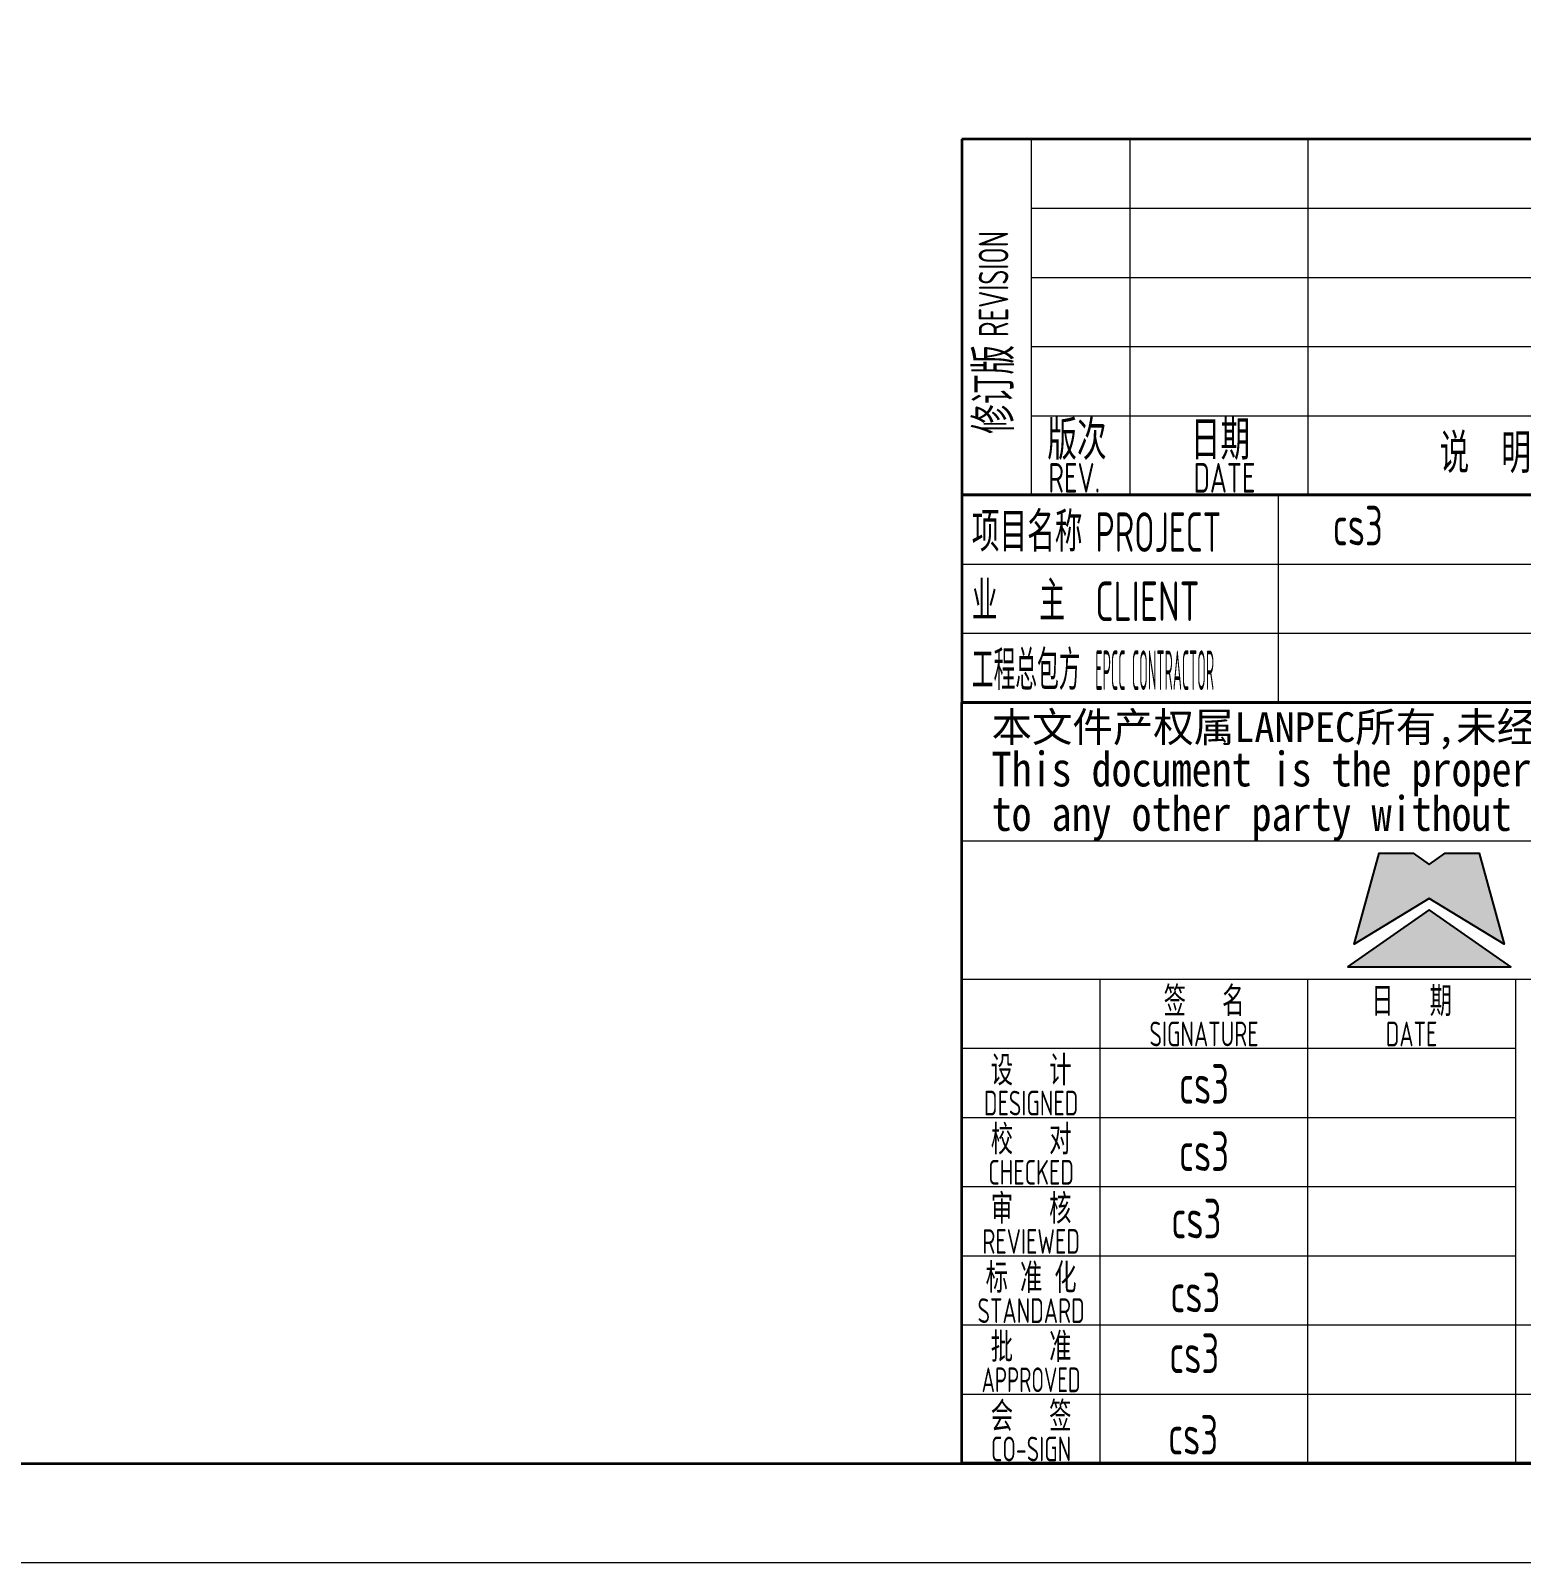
# Model space of a CAD drawing. Header units: millimetres. Extents: x 5765 to 6606, y -201 to 393.
# Drawn here: x 6321.8 to 6472.6, y -200.6 to -45.6 of the extents above; entities that cross this region are included whole.
import ezdxf
from ezdxf.enums import TextEntityAlignment as Align

# ---------------------------------------------------------------- set-up
doc = ezdxf.new("R2010")
doc.units = ezdxf.units.MM
for name, color, linetype, lineweight in [('1粗实线', 7, 'Continuous', 35), ('2细实线', 3, 'Continuous', 13), ('7文本', 2, 'Continuous', 13), ('8标注', 3, 'Continuous', 13), ('9图表', 4, 'Continuous', 13)]:
    doc.layers.add(name, color=color, linetype=linetype, lineweight=lineweight)
doc.layers.add('LOGO 1', color=7, linetype='Continuous', true_color=0x1e2380)
doc.layers.add('LOGO 2', color=7, linetype='Continuous', true_color=0x0075c2)
doc.styles.add('lanpec', font='bpec_e.shx', dxfattribs={"width": 0.75, "bigfont": 'hztxt.shx'})
doc.styles.add('黑体', font='simhei.ttf', dxfattribs={"width": 1.5})

# ---------------------------------------------------------------- blocks, each defined once
blk = doc.blocks.new('项目信息')
at = {"layer": '1粗实线'}
blk.add_line((0, 0, 0), (-180, 0, 0), dxfattribs=at)
at = {"layer": '1粗实线', "elevation": 0}
blk.add_lwpolyline([(-180, 0), (0, 0), (0, 21), (-180, 21)], close=True, dxfattribs=at)
at = {"layer": '9图表'}
for p, q in [((-148, 21, 0), (-148, 0, 0)), ((-180, 14), (0, 14)), ((-80, 14, 0), (-80, 7, 0)), ((-40, 14, 0), (-40, 7, 0)), ((-180, 7), (0, 7))]:
    blk.add_line(p, q, dxfattribs=at)
at = {"layer": '7文本', "style": 'lanpec', "width": 0.75}
for tag, p in [('项目名称', (-147.5, 17.5)), ('业主', (-147.5, 10.5)), ('业主项目号', (-39.5, 10.5, 0)), ('工程总包方', (-147.5, 3.5))]:
    blk.add_attdef(tag, text='', height=4, dxfattribs=at).set_placement(p, align=Align.MIDDLE_LEFT)
at = {"layer": '9图表', "style": 'lanpec'}
for s, width, p in [('项目名称', 0.7, (-179, 17.25, 0)), ('PROJECT', 0.7, (-166.5, 17.23, 0)), ('业   主', 0.65, (-179, 10.25, 0)), ('业主项目号', 0.65, (-79, 10.25, 0)), ('CLIENT PROJECT NO.', 0.4, (-65.7, 10.41, 0)), ('CLIENT', 0.75, (-166.5, 10.23, 0)), ('工程总包方', 0.55, (-179, 3.25, 0)), ('EPCC CONTRACTOR', 0.3, (-166.5, 3.25, 0))]:
    blk.add_text(s, height=4, dxfattribs=dict(at, width=width)).set_placement(p, align=Align.MIDDLE_LEFT)
blk = doc.blocks.new('修订栏')
at = {"layer": '1粗实线'}
for p, q in [((470.95, 1959.85), (470.95, 1923.85)), ((650.95, 1959.85), (470.95, 1959.85)), ((650.95, 1923.85), (650.95, 1959.85)), ((470.95, 1923.85), (650.95, 1923.85))]:
    blk.add_line(p, q, dxfattribs=at)
at = {"layer": '9图表'}
for p, q in [((470.95, 1959.85), (650.95, 1959.85)), ((470.95, 1959.85), (470.95, 1923.85)), ((470.95, 1959.85), (470.95, 1923.85)), ((650.95, 1959.85), (470.95, 1959.85)), ((477.95, 1959.85), (477.95, 1923.85)), ((487.95, 1959.85), (487.95, 1923.85)), ((505.95, 1959.85), (505.95, 1923.85)), ((570.95, 1923.85), (570.95, 1959.85)), ((590.95, 1923.85), (590.95, 1959.85)), ((610.95, 1923.85), (610.95, 1959.85)), ((630.95, 1923.85), (630.95, 1959.85)), ((650.95, 1959.85), (650.95, 1923.85)), ((650.95, 1923.85), (650.95, 1959.85)), ((478, 1952.85), (650.95, 1952.85)), ((478, 1945.85), (650.95, 1945.85)), ((478, 1938.85), (650.95, 1938.85)), ((478, 1931.85), (650.95, 1931.85)), ((470.95, 1923.85), (650.95, 1923.85)), ((470.95, 1923.85), (650.95, 1923.85))]:
    blk.add_line(p, q, dxfattribs=at)
at = {"layer": '7文本', "color": 4, "style": 'lanpec', "width": 0.75}
for s, height, p in [('REVISION', 3, (475.65, 1939.81)), ('修订版', 4, (476.21, 1930.02))]:
    blk.add_text(s, height=height, rotation=90, dxfattribs=at).set_placement(p)
for s, height, p in [('版次', 4, (479.59, 1927.4)), ('日期', 4, (494.11, 1927.4)), ('设  计', 4, (574.99, 1927.4)), ('校  对', 4, (595.4, 1927.4)), ('审  核', 4, (615.27, 1927.4)), ('批  准', 4, (635.81, 1927.4)), ('说  明', 4, (519.28, 1926.06)), ('DESCRIPTION', 3, (532.7, 1926.66)), ('REV.', 3, (479.69, 1924.07)), ('DATE', 3, (494.39, 1924.07)), ('DESIGNED', 3, (574.06, 1924.07)), ('CHECKED', 3, (594.44, 1924.07)), ('REVIEWED', 3, (614.4, 1924.07)), ('APPROVED', 3, (634.62, 1924.07))]:
    blk.add_text(s, height=height, dxfattribs=at).set_placement(p)
blk = doc.blocks.new('A1')
at = {"layer": '1粗实线'}
blk.add_lwpolyline([(-816, 10), (-10, 10), (-10, 584), (-816, 584)], close=True, dxfattribs=at)
at = {"layer": '9图表'}
blk.add_lwpolyline([(-841, 0), (0, 0), (0, 594), (-841, 594)], close=True, dxfattribs=at)
blk = doc.blocks.new('蓝滨LOGO')
at = {"layer": 'LOGO 1'}
h = blk.add_hatch(color=174, dxfattribs=at)
h.dxf.hatch_style = 1
h.paths.add_polyline_path([(0, 0), (16.56, 0), (8.28, 5.75)])
at = {"layer": 'LOGO 2'}
h = blk.add_hatch(color=152, dxfattribs=at)
h.dxf.hatch_style = 1
h.paths.add_polyline_path([(8.28, 6.9), (15.87, 2.3), (13.34, 11.5), (9.89, 11.5), (8.28, 10.35), (6.67, 11.5), (3.22, 11.5), (0.69, 2.3)])
at = {"layer": 'LOGO 1'}
blk.add_line((0, 0), (16.56, 0), dxfattribs=at)
blk.add_lwpolyline([(0, 0), (16.56, 0), (8.28, 5.75)], close=True, dxfattribs=at)
at = {"layer": 'LOGO 2'}
blk.add_lwpolyline([(8.28, 6.9), (0.69, 2.3), (3.22, 11.5), (6.67, 11.5), (8.28, 10.35), (9.89, 11.5), (13.34, 11.5), (15.87, 2.3)], close=True, dxfattribs=at)
blk = doc.blocks.new('蓝滨、蓝科总图标题栏模板')
at = {"layer": '1粗实线'}
blk.add_lwpolyline([(-180, 77), (0, 77), (0, 0), (-180, 0)], close=True, dxfattribs=at)
at = {"layer": '9图表'}
for p, q in [((-180, 63, 0), (0, 63, 0)), ((-180, 49, 0), (0, 49, 0)), ((-166, 0, 0), (-166, 49, 0)), ((-145, 0, 0), (-145, 49, 0)), ((-124, 49, 0), (-124, 0, 0)), ((-180, 42, 0), (-124, 42, 0)), ((-180, 35, 0), (-124, 35, 0)), ((-180, 28, 0), (-124, 28, 0)), ((-180, 28, 0), (-124.65, 28, 0)), ((-180, 21, 0), (-124, 21, 0)), ((-180, 21, 0), (-124.65, 21, 0)), ((-180, 14, 0), (0, 14, 0)), ((-180, 7, 0), (0, 7, 0)), ((-180, 7, 0), (0, 7, 0))]:
    blk.add_line(p, q, dxfattribs=at)
at = {"layer": '8标注'}
blk.add_blockref('蓝滨LOGO', (-141, 50.25), dxfattribs=at)
at = {"layer": '7文本', "style": 'lanpec'}
for tag, height, width, p in [('设计证书号', 4, 0.7, (-15.5, 45.5, 0)), ('设计签名', 4, 0.75, (-155.5, 38.5)), ('设计日期', 4, 0.75, (-134.5, 38.5)), ('项目编号', 4, 0.75, (-15.5, 38.5, 0)), ('设备名称', 5, 0.75, (-84, 35, 0)), ('校对签名', 4, 0.75, (-155.5, 31.5)), ('校对日期', 4, 0.75, (-134.5, 31.5)), ('产品编号', 4, 0.75, (-15.5, 31.5, 0)), ('位号', 5, 0.75, (-84, 29, 0)), ('审核签名', 4, 0.75, (-155.5, 24.5)), ('审核日期', 4, 0.75, (-134.5, 24.5)), ('设计阶段', 4, 0.75, (-15.5, 24.5, 0)), ('规格型号', 5, 0.75, (-84, 23, 0)), ('标准化签名', 4, 0.75, (-155.5, 17.5)), ('标准化日期', 4, 0.75, (-134.5, 17.5)), ('产品识别码', 4, 0.75, (-15.5, 17.5, 0)), ('批准签名', 4, 0.75, (-155.5, 10.5)), ('批准日期', 4, 0.75, (-134.5, 10.5)), ('第几张', 3, 0.75, (-59, 11.75)), ('共几张', 3, 0.75, (-49, 11.75)), ('图幅', 4, 0.75, (-25.5, 10.5, 0)), ('比例', 4, 0.75, (-5, 10.5, 0)), ('会签签名', 4, 0.75, (-155.5, 3.5)), ('会签日期', 4, 0.75, (-134.5, 3.5)), ('REV', 3, 0.75, (-25.5, 3.5, 0))]:
    blk.add_attdef(tag, text='', height=height, dxfattribs=dict(at, width=width)).set_placement(p, align=Align.MIDDLE_CENTER)
at = {"layer": '7文本', "style": 'lanpec', "width": 0.75}
for tag, p in [('图号', (-107.5, 10.5, 0)), ('文件编号', (-107.5, 3.5))]:
    blk.add_attdef(tag, text='', height=4, dxfattribs=at).set_placement(p, align=Align.MIDDLE_LEFT)
at = {"layer": '9图表', "style": '黑体'}
blk.add_text('本文件产权属LANPEC所有,未经LANPEC书面许可不准复制或转让第三方。', height=3, dxfattribs=at).set_placement((-177, 74.5), align=Align.MIDDLE_LEFT)
at = {"layer": '9图表', "style": '黑体', "width": 0.85}
for s, p in [('This document is the property of LANPEC. It shall not be reproduced or transfered', (-177, 70.25)), ("to any other party without LANPEC's permission in written form.", (-177, 65.75))]:
    blk.add_text(s, height=3.5, dxfattribs=at).set_placement(p, align=Align.MIDDLE_LEFT)
at = {"layer": '9图表', "style": 'lanpec'}
for s, height, width, p in [('签   名', 3, 0.75, (-155.5, 46.75)), ('日   期', 3, 0.75, (-134.5, 46.75)), ('SIGNATURE', 2.5, 0.75, (-155.5, 43.45)), ('DATE', 2.5, 0.75, (-134.5, 43.45)), ('设   计', 3, 0.75, (-173, 39.75)), ('DESIGNED', 2.5, 0.75, (-173, 36.45)), ('校   对', 3, 0.75, (-173, 32.75)), ('CHECKED', 2.5, 0.75, (-173, 29.45)), ('审   核', 3, 0.75, (-173, 25.75)), ('REVIEWED', 2.5, 0.75, (-173, 22.45)), ('标 准 化', 3, 0.75, (-173, 18.75)), ('STANDARD', 2.5, 0.75, (-173, 15.45)), ('批   准', 3, 0.75, (-173, 11.75)), ('APPROVED', 2.5, 0.7, (-173, 8.45)), ('会   签', 3, 0.75, (-173, 4.75)), ('CO-SIGN', 2.5, 0.75, (-173, 1.45))]:
    blk.add_text(s, height=height, dxfattribs=dict(at, width=width)).set_placement(p, align=Align.MIDDLE_CENTER)

msp = doc.modelspace()

# ---------------------------------------------------------------- block references
at = {"layer": '2细实线'}
msp.add_blockref('A1', (6606.028, -200.559), dxfattribs=at)
at = {"layer": '7文本'}
for name, p in [('修订栏', (5945.057, -2016.384)), ('项目信息', (6596.007, -113.537, 0)), ('蓝滨、蓝科总图标题栏模板', (6596.007, -190.537))]:
    msp.add_blockref(name, p, dxfattribs=at)

# ---------------------------------------------------------------- texts
at = {"layer": '7文本', "style": 'lanpec', "width": 0.75}
for p in [(6456.066, -95.652), (6440.502, -152.144, 0), (6440.502, -158.954, 0), (6439.732, -165.774, 0), (6439.622, -173.254, 0), (6439.512, -179.404, 0), (6439.402, -187.654, 0)]:
    msp.add_text('cs3', height=4, dxfattribs=at).set_placement(p, align=Align.MIDDLE_CENTER)

doc.saveas('drawing.dxf')
